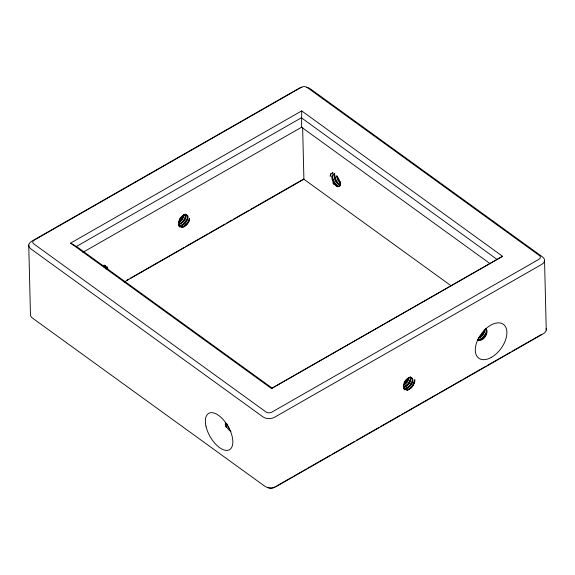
<?xml version="1.0" encoding="UTF-8"?>
<svg xmlns="http://www.w3.org/2000/svg" width="575" height="575" viewBox="0 0 575 575"><rect width="100%" height="100%" fill="white"/><g stroke="black" fill="none" stroke-linecap="round" stroke-linejoin="round"><path stroke-width="0.86" d="M414.805 379.234C415.085 384.294 409.364 392.013 404.017 388.7M301.688 110.91L502.564 256.306L271.465 388.527L70.588 243.132L301.688 110.91L301.588 127.226L489.814 263.465M104.291 267.368L104.168 265.19M484.912 329.77C484.725 333.615 481.843 337.123 478.263 338.402M334.736 174.491C334.334 178.552 336.483 183.001 340.069 185.006M106.123 269.014L106.116 266.764L105.081 265.398M183.576 226.722L187.773 222.841L189.477 218.529C189.304 223.172 182.253 230.086 178.537 224.99M413.662 383.949L414.381 381.326L412.677 385.638L408.48 389.519M104.017 266.822L104.276 265.291M330.503 174.405L330.143 176.295L330.92 173.729L332.803 172.881M183.813 214.511L182.297 218.5L178.926 221.799M408.724 377.301L407.201 381.29L403.83 384.596M484.38 329.971C483.906 333.371 481.469 336.382 478.378 337.805M486.378 331.904L486.694 330.359L486.206 329.173L486.644 329.54L485.695 328.914A6.842 4.011 -54.1 0 1 485.005 337.051A6.842 4.011 -54.1 0 1 477.545 339.847M414.539 382.433L414.927 380.815M184.287 215.316L182.498 219.327L179.005 222.424M409.192 378.106L407.402 382.123L403.909 385.221M186.034 215.553L183.72 220.498L179.939 223.876M410.938 378.343L408.624 383.295L404.843 386.673M188.772 221.195L189.484 219.513M189.398 220.196L186.674 224.494L183.72 226.845M414.302 382.993L411.578 387.284L408.624 389.634M484.344 330.999L481.448 335.707L478.587 338.014M187.529 218.349L184.474 223.179L181.499 225.465M187.68 218.478L184.625 223.301M412.433 381.146C411.06 384.718 407.819 388.729 403.585 388.211M412.591 381.268L409.529 386.098L406.554 388.377M185.725 217.314L183.863 220.62L181.111 223.359M410.363 380.672L408.775 383.417L406.022 386.156M183.605 216.028L181.686 219.327L178.897 222.007M183.756 216.157L180.514 220.908M408.516 378.824L406.597 382.116L403.808 384.804M408.667 378.947L405.425 383.705M334.736 173.434C332.774 177.761 335.743 183.59 339.897 185.488M181.017 217.321L179.098 220.397L181.614 216.847L184.367 214.554M340.235 185.294L339.293 186.357C334.298 185.984 329.791 176.719 334.427 173.535M407.697 378.235L404.009 383.194L406.525 379.644L409.271 377.344M485.451 334.068L482.36 338.014M330.438 174.771L331.099 173.628L332.975 172.78M483.791 332.752L480.671 336.684M180.263 218.414L181.183 217.106M405.174 381.211L406.094 379.902M484.998 335.268L482.95 337.683M271.465 388.527L502.564 256.306M180.14 218.478L180.658 217.939M405.044 381.268L405.569 380.736M181.456 216.739L182.792 215.438M182.721 215.841C178.933 218.141 176.194 227.226 182.728 227.333L182.023 227.52L183.447 227.032A6.842 4.011 -54.1 0 0 189.312 219.923M184.144 223.725L181.643 225.58M179.048 222.13L180.025 221.318M403.952 384.927L404.929 384.107M480.901 339.113L482.504 338.136M406.41 388.254C409.975 386.817 415.79 378.738 410.054 376.963M70.588 243.132L76.461 246.452L301.357 117.782L496.85 259.282M82.915 252.339L301.588 127.226M127.132 280.068L128.692 279.177M130.245 278.293L183.885 247.602M185.438 246.711L207.985 233.809M209.537 232.918L225.091 224.027M226.643 223.136L232.084 220.024M233.637 219.132L249.191 210.234M250.743 209.35L303.607 179.098M124.301 281.987L303.902 179.228L302.637 127.442M275.202 486.824L273.65 487.715A4.104 2.631 -1.4 0 1 267.857 487.543M276.762 485.933L292.344 477.02M293.897 476.129L306.36 468.999M307.92 468.107L330.51 455.184M332.07 454.293L354.66 441.37M356.22 440.479L378.803 427.548M380.363 426.657L399.841 415.517M401.393 414.625L402.953 413.734M404.512 412.843L438.006 393.681M439.566 392.79L462.156 379.867M463.716 378.968L486.306 366.045M487.859 365.154L510.449 352.231M512.009 351.339L540.831 334.851A4.104 2.631 -1.4 0 0 541.542 334.327M183.863 215.093C193.459 212.764 184.654 228.447 178.847 225.68M409.889 377.452C404.685 378.515 400.15 389.598 407.632 390.123L406.935 390.317L408.358 389.821A6.842 4.011 -54.1 0 0 414.216 382.713M178.703 224.049C182.67 222.841 186.178 218.665 185.567 214.396M403.614 386.838C407.574 385.638 411.082 381.462 410.478 377.186M178.796 224.502C183.08 223.538 187.249 218.687 185.84 214.202M403.707 387.291C407.984 386.328 412.153 381.484 410.751 376.992M334.291 173.815C328.993 176.151 333.399 184.237 336.979 186.58L336.382 186.365L337.539 186.674A6.842 3.378 60.2 0 0 339.904 182.052L339.408 180.536L339.954 181.908M477.624 339.552C482.547 339.753 488.01 333.442 485.516 328.785M178.674 225.422C183.885 226.694 191.396 216.487 185.15 214.166M477.624 339.796C482.569 340.572 487.183 335.074 486.687 330.33M403.751 388.477C408.99 390.109 416.588 380.377 410.917 377.337M303.902 179.228L451.202 285.847M76.461 246.452L271.946 387.952M337.791 186.393C334.592 183.799 332.544 179.795 332.293 175.684M337.604 186.494L334.255 182.613L332.702 179.156M340.45 183.403L337.762 180.104L336.274 175.778M339.624 184.891C336.548 182.167 334.521 178.142 334.47 174.009M339.437 184.992L336.152 180.902L334.37 175.691M404.556 389.936L403.305 387.938M179.652 227.139L178.401 225.141M332.709 183.008L333.874 184.453M104.909 265.255L105.707 268.007M229.576 429.158L226.83 423.717M339.933 181.693L337.123 176.166M339.746 181.786L336.943 176.259M339.638 181.657L336.993 176.151M107.496 267.612L106.928 266.75L107.611 268.482L107.496 267.612A6.842 4.011 -54.1 0 1 107.769 268.748M226.579 427.527L225.213 424.027M225.601 425.881L226.399 427.613M339.904 182.052L340.378 184.352M332.113 175.778L332.271 177.416M103.78 265.283L103.845 266.376M544.554 260.734L546.25 330M28.75 245L30.446 314.266A8.208 5.268 -1.4 0 0 32.437 318.061L264.68 486.162A8.208 5.268 -1.4 0 0 276.259 486.515L543.447 333.651A8.208 5.268 -1.4 0 0 546.121 328.634M230.992 431.329A6.842 3.378 60.2 0 1 225.271 422.481M301.861 87.35A8.208 5.268 -1.4 0 0 298.741 88.485L31.553 241.349A8.208 5.268 -1.4 0 0 30.741 248.795L262.991 416.897A8.208 5.268 -1.4 0 0 274.57 417.249L541.751 264.385A8.208 5.268 -1.4 0 0 542.563 256.939L310.32 88.837A8.208 5.268 -1.4 0 0 306.798 87.364M301.35 87.285L34.169 240.149A4.104 2.631 -1.4 0 0 33.767 243.872L266.009 411.98A4.104 2.631 -1.4 0 0 271.803 412.153L538.983 259.289A4.104 2.631 -1.4 0 0 539.386 255.566L307.143 87.458A4.104 2.631 -1.4 0 0 301.35 87.285M491.488 357.312A20.937 12.283 -54.1 0 0 504.584 325.4A20.937 12.283 -54.1 0 0 477.221 341.054A20.937 12.283 -54.1 0 0 491.488 357.312M205.943 426.082A20.937 10.343 60.2 0 0 229.094 449.909A20.937 10.343 60.2 0 0 222.281 418.593A20.937 10.343 60.2 0 0 205.943 426.082"/></g></svg>
